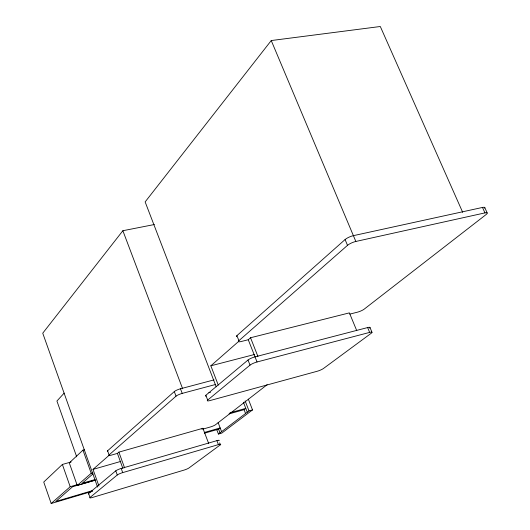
<?xml version="1.0" encoding="UTF-8"?>
<svg xmlns="http://www.w3.org/2000/svg" width="530" height="530" viewBox="0 0 530 530"><rect width="100%" height="100%" fill="white"/><g stroke="black" fill="none" stroke-linecap="round" stroke-linejoin="round"><path stroke-width="0.79" d="M462.703 212.364L380.308 26.5L271.247 40.552L145.141 201.91L216.2 386.794M154.402 224.521L122.867 230.722L42.744 333.191L97.573 487.083M64.163 393.114L56.922 401.025L76.711 456.86M71.119 461.988L62.374 464.452L43.738 482.055L51.185 503.5L92.107 491.376M84.555 449.692L82.965 450.136L69.291 462.909L77.241 485.453L95.513 480.114M236.698 336.702A5.545 1.212 -21.4 0 1 236.923 335.629L345.083 239.547A6.532 1.636 -23 0 1 353.397 235.658L482.492 207.442A6.274 1.431 -24.1 0 1 484.645 208.177M107.729 451.368A4.445 0.768 -20.1 0 1 107.597 450.792L174.304 391.571A5.008 0.987 -20.7 0 1 180.478 388.781L214.007 379.884M51.185 503.5L70.198 486.725L77.281 484.658M236.923 335.629L238.904 340.684L347.514 245.344A6.546 1.61 -23 0 1 355.842 241.461L484.937 212.894A6.28 1.411 -24.1 0 1 486.109 214.551L364.196 309.142A5.32 1.067 -22.4 0 1 357.432 312.183L349.88 314.091M107.597 450.792L109.081 454.912L176.033 396.175A5.008 0.967 -20.7 0 1 182.221 393.392L215.75 384.429M218.261 385.085L210.841 365.806L238.825 341.267M98.951 486.05L93.015 469.401L109.743 454.74M77.241 485.453L91.206 473.277L92.796 472.82M93.002 473.873L82.11 483.32L94.764 479.624M238.904 340.684A5.552 1.186 -21.4 0 0 241.302 341.492L248.259 339.737L250.544 337.749L349.383 312.872L356.75 330.654M109.081 454.912A4.452 0.755 -20.1 0 0 111.565 455.065L117.422 453.395L118.886 452.13L202.904 428.28L208.628 443.371M205.991 396.135A5.22 0.974 -21 0 1 205.852 395.267L248.013 360.022A5.585 1.106 -21.4 0 1 255.023 356.862L367.634 327.56A5.353 1 -22.3 0 1 369.569 328.163M219.612 442.828L220.367 444.816L188.978 467.957A4.074 0.576 -20.7 0 1 183.963 470.123L92.445 497.458A4.247 0.616 -20.1 0 1 90.001 497.491L88.603 493.536L115.778 470.839A4.465 0.702 -20.2 0 1 121.198 468.46L216.909 440.642A4.286 0.656 -20.9 0 1 219.042 440.695M207.687 400.077L250.014 365.13A5.591 1.086 -21.4 0 1 257.037 361.977L369.649 332.403A5.36 0.98 -22.3 0 1 371.272 333.224L323.492 368.476A5.008 0.868 -21.8 0 1 317.152 371.272L210.105 400.534A5.227 0.954 -21 0 1 207.687 400.077L205.852 395.267M90.001 497.491L117.276 474.993A4.472 0.689 -20.2 0 1 122.702 472.614L218.42 444.624A4.286 0.643 -20.9 0 1 220.367 444.816M201.811 429.134L202.904 428.28M267.173 384.687L215.617 424.669A4.26 0.702 -20.9 0 1 210.337 426.988L202.778 429.134M204.322 433.242L218.592 429.154L220.175 427.949L204.288 432.487M229.059 413.897L244.078 409.677L245.794 408.365L229.954 412.81M216.657 429.413L218.426 434.05L249.014 410.902L252.519 409.915L248.345 399.183M252.519 409.915L221.812 433.076L218.426 434.05M92.293 490.681L55.769 501.493L72.584 486.732L95.473 480.048M90.59 491.88L92.167 491.409M93.015 469.401L120.807 461.405M208.899 392.717L210.49 392.293M210.841 365.806L254.665 354.451M484.758 207.522L487.196 212.961M482.492 207.442L484.937 212.894M271.247 40.552L355.842 241.461M345.083 239.547L347.514 245.344M369.973 327.447L371.987 332.277M367.634 327.56L369.649 332.403M250.544 337.749L257.918 356.451M248.259 339.737L257.037 361.977M248.013 360.022L250.014 365.13M245.138 400.925L249.014 410.902M243.416 402.237L247.285 412.208M244.078 409.677L245.562 413.513M218.121 422.562L221.593 431.658M218.592 429.154L220.01 432.858M216.909 440.642L218.42 444.624M122.867 230.722L182.638 388.788M180.478 388.781L182.221 393.392M174.304 391.571L176.033 396.175M118.886 452.13L124.576 467.844M117.422 453.395L122.828 468.328M121.198 468.46L122.702 472.614M115.778 470.839L117.276 474.993M82.965 450.136L91.206 473.277M62.374 464.452L70.198 486.725M88.775 493.986A4.247 0.629 -20.1 0 1 88.603 493.536"/></g></svg>
